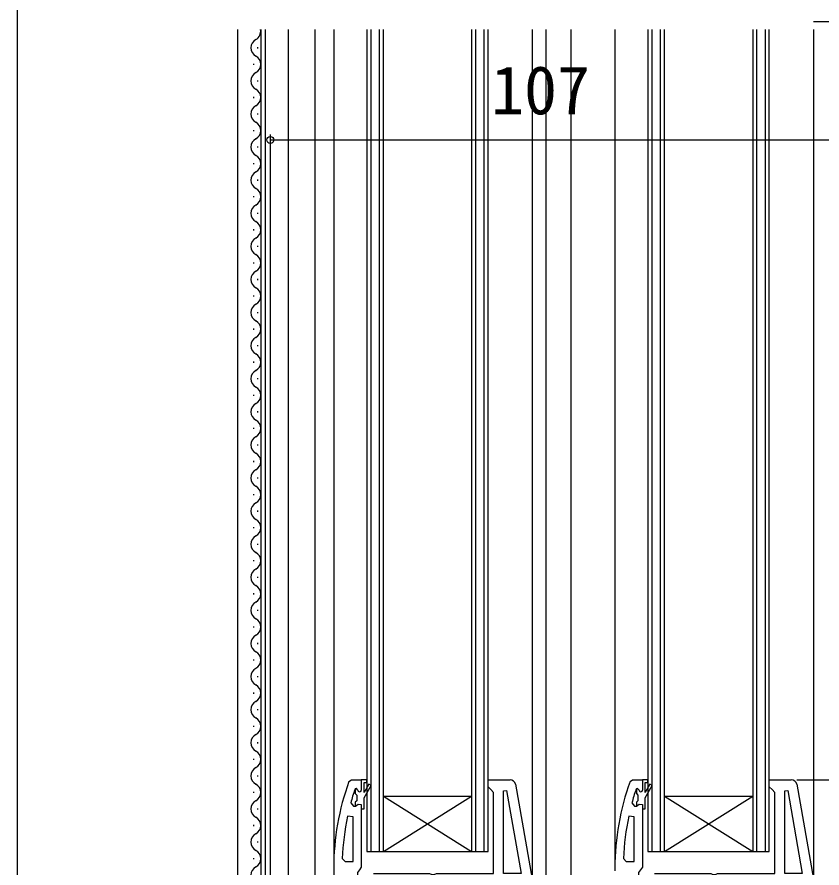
# Model space of a CAD drawing. Units: millimetres, scale not verified. Extents: x -525 to 525, y -783 to 779.
# Drawn here: x -425 to -279, y -3.3 to 151 of the extents above; entities that cross this region are included whole.
import ezdxf
from ezdxf.enums import TextEntityAlignment as Align

# ---------------------------------------------------------------- set-up
doc = ezdxf.new("R2010")
doc.units = ezdxf.units.MM
doc.header["$LTSCALE"] = 4
for name, color, linetype in [('0-2_YKK_11', 7, 'Continuous'), ('0-4_YKK_12', 2, 'Continuous'), ('0-7_YKK_D', 6, 'Continuous')]:
    doc.layers.add(name, color=color, linetype=linetype)
doc.styles.add('ＭＳ ゴシック', font='')
doc.styles.get('ＭＳ ゴシック').set_extended_font_data('MS Gothic')

msp = doc.modelspace()

# ---------------------------------------------------------------- linework, layer by layer
at = {"layer": '0-2_YKK_11'}
for points in [[(-364.798, 12.341), (-364.328, 12.671), (-362.55, 12.671), (-362.55, 10.771)], [(-363.15, 10.771), (-363.45, 11.071), (-363.457, 11.071), (-363.65, 11.001), (-363.65, 10.165), (-363.387, 9.867), (-363.387, 8.875), (-363.65, 8.577), (-363.65, 7.871), (-363.624, 7.871), (-363.14, 8.246), (-362.55, 8.171), (-362.55, 7.371), (-362.05, 7.371), (-362.05, 9.371), (-360.765, 11.596), (-361.198, 11.846), (-362.05, 10.371), (-362.05, 12.171), (-361.55, 12.171), (-361.55, 12.671), (-362.55, 12.671), (-362.55, 10.771)], [(-360.35, -4.329), (-350.175, -4.329), (-349.784, -4.516), (-349.316, -4.516), (-348.926, -4.329), (-338.55, -4.329), (-338.55, 10.371), (-339.05, 10.871), (-339.55, 11.371), (-339.55, 12.671), (-335.563, 12.671)], [(-313.798, 12.341), (-313.328, 12.671), (-311.55, 12.671), (-311.55, 10.771)], [(-312.15, 10.771), (-312.45, 11.071), (-312.457, 11.071), (-312.65, 11.001), (-312.65, 10.165), (-312.387, 9.867), (-312.387, 8.875), (-312.65, 8.577), (-312.65, 7.871), (-312.624, 7.871), (-312.14, 8.246), (-311.55, 8.171), (-311.55, 7.371), (-311.05, 7.371), (-311.05, 9.371), (-309.765, 11.596), (-310.198, 11.846), (-311.05, 10.371), (-311.05, 12.171), (-310.55, 12.171), (-310.55, 12.671), (-311.55, 12.671), (-311.55, 10.771)], [(-309.35, -4.329), (-299.175, -4.329), (-298.784, -4.516), (-298.316, -4.516), (-297.926, -4.329), (-287.55, -4.329), (-287.55, 10.371), (-288.05, 10.871), (-288.55, 11.371), (-288.55, 12.671), (-284.563, 12.671)], [(-363.15, 10.771), (-363.45, 11.071), (-363.457, 11.071), (-363.65, 11.001), (-363.742, 10.867)], [(-334.578, 11.845), (-331.55, -5.329), (-331.55, -62.329)], [(-312.15, 10.771), (-312.45, 11.071), (-312.457, 11.071), (-312.65, 11.001), (-312.742, 10.867)], [(-283.578, 11.845), (-280.55, -5.329), (-280.55, -62.329)], [(-364.462, 8.504), (-363.979, 7.871), (-363.624, 7.871), (-363.14, 8.246), (-362.55, 8.171), (-362.55, 7.371)], [(-313.462, 8.504), (-312.979, 7.871), (-312.624, 7.871), (-312.14, 8.246), (-311.55, 8.171), (-311.55, 7.371)], [(-362.55, 7.371), (-362.55, -3.175), (-362.9, -3.652), (-363.25, -4.129), (-363.25, -6.829), (-361.456, -9.132), (-361.054, -9.329), (-360.55, -9.829), (-360.55, -10.829), (-362.026, -10.829), (-365.137, -6.847)], [(-311.55, 7.371), (-311.55, -3.175), (-311.9, -3.652), (-312.25, -4.129), (-312.25, -6.829), (-310.456, -9.132), (-310.054, -9.329), (-309.55, -9.829), (-309.55, -10.829), (-311.026, -10.829), (-314.137, -6.847)], [(-364.05, -2.129), (-364.05, 5.942), (-365.039, 6.045)], [(-313.05, -2.129), (-313.05, 5.942), (-314.039, 6.045)], [(-366.004, -1.606), (-365.504, -2.129), (-364.05, -2.129)], [(-315.004, -1.606), (-314.504, -2.129), (-313.05, -2.129)]]:
    msp.add_lwpolyline(points, dxfattribs=at)
for points in [[(-336.202, 10.69), (-333.554, -4.329), (-336.75, -4.329), (-336.75, 10.642)], [(-285.202, 10.69), (-282.554, -4.329), (-285.75, -4.329), (-285.75, 10.642)]]:
    msp.add_lwpolyline(points, close=True, dxfattribs=at)
for centre, radius, start, end in [((-335.563, 11.671), 1, 9.99998, 89.99996), ((-284.563, 11.671), 1, 9.99998, 89.99996), ((-321.55, -3.329), 46, 160.08295, 180), ((-321.549, -3.279), 44.5, 161.46617, 164.64706), ((-270.55, -3.329), 46, 160.08295, 180), ((-270.549, -3.279), 44.5, 161.46617, 164.64706), ((-362.85, 10.771), 0.3, 179.99999, 0.00001), ((-362.85, 10.771), 0.3, 179.99999, 0.00001), ((-311.85, 10.771), 0.3, 179.99999, 0.00001), ((-311.85, 10.771), 0.3, 179.99999, 0.00001), ((-318.637, -3.692), 47.413, 168.14921, 177.47845), ((-267.637, -3.692), 47.413, 168.14921, 177.47845)]:
    msp.add_arc(centre, radius, start, end, dxfattribs=at)
at = {"layer": '0-4_YKK_12'}
for p, q in [((-280.555, 150.171), (-257.05, 150.171)), ((-385, 148.671), (-385, -63.327)), ((-380.8, 148.671), (-380.8, -18.327)), ((-380, 148.671), (-380, -18.327)), ((-375.8, 148.671), (-375.8, -18.327)), ((-371, 148.671), (-371, -63.327)), ((-367.55, 148.671), (-367.55, -6.829)), ((-360.85, 148.671), (-360.85, -0.329)), ((-359.25, -0.329), (-359.25, 148.671)), ((-341.85, 148.671), (-341.85, -0.329)), ((-340.25, -0.329), (-340.25, 148.671)), ((-331.55, 148.671), (-331.55, -7.355)), ((-329.05, 148.671), (-329.05, -63.329)), ((-324.55, 148.671), (-324.55, -63.329)), ((-316.554, 148.671), (-316.554, -3.829)), ((-309.85, 148.671), (-309.85, -0.329)), ((-308.25, -0.329), (-308.25, 148.671)), ((-290.85, 148.671), (-290.85, -0.329)), ((-289.25, -0.329), (-289.25, 148.671)), ((-280.554, 148.671), (-280.556, -5.293)), ((-381.3, 145.268), (-381.3, 145.468)), ((-382.06, 142.268), (-382.06, 142.468)), ((-381.3, 139.268), (-381.3, 139.468)), ((-382.06, 136.268), (-382.06, 136.468)), ((-381.3, 133.268), (-381.3, 133.468)), ((-382.06, 130.268), (-382.06, 130.468)), ((-381.3, 127.268), (-381.3, 127.468)), ((-382.06, 124.268), (-382.06, 124.468)), ((-381.3, 121.268), (-381.3, 121.468)), ((-382.06, 118.268), (-382.06, 118.468)), ((-381.3, 115.268), (-381.3, 115.468)), ((-382.06, 112.268), (-382.06, 112.468)), ((-381.3, 109.268), (-381.3, 109.468)), ((-382.06, 106.268), (-382.06, 106.468)), ((-381.3, 103.268), (-381.3, 103.468)), ((-382.06, 100.268), (-382.06, 100.468)), ((-381.3, 97.268), (-381.3, 97.468)), ((-382.06, 94.268), (-382.06, 94.468)), ((-381.3, 91.268), (-381.3, 91.468)), ((-382.06, 88.268), (-382.06, 88.468)), ((-381.3, 85.268), (-381.3, 85.468)), ((-382.06, 82.268), (-382.06, 82.468)), ((-381.3, 79.268), (-381.3, 79.468)), ((-382.06, 76.268), (-382.06, 76.468)), ((-381.3, 73.268), (-381.3, 73.468)), ((-382.06, 70.268), (-382.06, 70.468)), ((-381.3, 67.268), (-381.3, 67.468)), ((-382.06, 64.268), (-382.06, 64.468)), ((-381.3, 61.268), (-381.3, 61.468)), ((-382.06, 58.268), (-382.06, 58.468)), ((-381.3, 55.268), (-381.3, 55.468)), ((-382.06, 52.268), (-382.06, 52.468)), ((-381.3, 49.268), (-381.3, 49.468)), ((-382.06, 46.268), (-382.06, 46.468)), ((-381.3, 43.268), (-381.3, 43.468)), ((-382.06, 40.268), (-382.06, 40.468)), ((-381.3, 37.268), (-381.3, 37.468)), ((-382.06, 34.268), (-382.06, 34.468)), ((-381.3, 31.268), (-381.3, 31.468)), ((-382.06, 28.268), (-382.06, 28.468)), ((-381.3, 25.268), (-381.3, 25.468)), ((-382.06, 22.268), (-382.06, 22.468)), ((-381.3, 19.268), (-381.3, 19.468)), ((-382.06, 16.268), (-382.06, 16.468)), ((-381.3, 13.268), (-381.3, 13.468)), ((-382.06, 10.268), (-382.06, 10.468)), ((-358.55, 9.671), (-342.55, 9.671)), ((-358.55, 9.671), (-342.55, -0.329)), ((-358.55, -0.329), (-342.55, 9.671)), ((-307.55, 9.671), (-291.55, 9.671)), ((-307.55, 9.671), (-291.55, -0.329)), ((-307.55, -0.329), (-291.55, 9.671)), ((-381.3, 7.268), (-381.3, 7.468)), ((-382.06, 4.268), (-382.06, 4.468)), ((-381.3, 1.268), (-381.3, 1.468)), ((-382.06, -1.732), (-382.06, -1.532)), ((-358.55, -0.329), (-342.55, -0.329)), ((-307.55, -0.329), (-291.55, -0.329))]:
    msp.add_line(p, q, dxfattribs=at)
for points in [[(-361.55, 148.671), (-361.55, -0.329), (-358.55, -0.329), (-358.55, 148.671)], [(-342.55, 148.671), (-342.55, -0.329), (-339.55, -0.329), (-339.55, 148.671)], [(-310.55, 148.671), (-310.55, -0.329), (-307.55, -0.329), (-307.55, 148.671)], [(-291.55, 148.671), (-291.55, -0.329), (-288.55, -0.329), (-288.55, 148.671)]]:
    msp.add_lwpolyline(points, dxfattribs=at)
for centre, start, end in [((-382.518, 148.368), 299.20254, 10.15499), ((-380.842, 145.368), 119.20254, 240.79746), ((-382.518, 142.368), 299.20254, 60.79746), ((-380.842, 139.368), 119.20254, 240.79746), ((-382.518, 136.368), 299.20254, 60.79746), ((-380.842, 133.368), 119.20254, 240.79746), ((-382.518, 130.368), 299.20254, 60.79746), ((-380.842, 127.368), 119.20254, 240.79746), ((-382.518, 124.368), 299.20254, 60.79746), ((-380.842, 121.368), 119.20254, 240.79746), ((-382.518, 118.368), 299.20254, 60.79746), ((-380.842, 115.368), 119.20254, 240.79746), ((-382.518, 112.368), 299.20254, 60.79746), ((-380.842, 109.368), 119.20254, 240.79746), ((-382.518, 106.368), 299.20254, 60.79746), ((-380.842, 103.368), 119.20254, 240.79746), ((-382.518, 100.368), 299.20254, 60.79746), ((-380.842, 97.368), 119.20254, 240.79746), ((-382.518, 94.368), 299.20254, 60.79746), ((-380.842, 91.368), 119.20254, 240.79746), ((-382.518, 88.368), 299.20254, 60.79746), ((-380.842, 85.368), 119.20254, 240.79746), ((-382.518, 82.368), 299.20254, 60.79746), ((-380.842, 79.368), 119.20254, 240.79746), ((-382.518, 76.368), 299.20254, 60.79746), ((-380.842, 73.368), 119.20254, 240.79746), ((-382.518, 70.368), 299.20254, 60.79746), ((-380.842, 67.368), 119.20254, 240.79746), ((-382.518, 64.368), 299.20254, 60.79746), ((-380.842, 61.368), 119.20254, 240.79746), ((-382.518, 58.368), 299.20254, 60.79746), ((-380.842, 55.368), 119.20254, 240.79746), ((-382.518, 52.368), 299.20254, 60.79746), ((-380.842, 49.368), 119.20254, 240.79746), ((-382.518, 46.368), 299.20254, 60.79746), ((-380.842, 43.368), 119.20254, 240.79746), ((-382.518, 40.368), 299.20254, 60.79746), ((-380.842, 37.368), 119.20254, 240.79746), ((-382.518, 34.368), 299.20254, 60.79746), ((-380.842, 31.368), 119.20254, 240.79746), ((-382.518, 28.368), 299.20254, 60.79746), ((-380.842, 25.368), 119.20254, 240.79746), ((-382.518, 22.368), 299.20254, 60.79746), ((-380.842, 19.368), 119.20254, 240.79746), ((-382.518, 16.368), 299.20254, 60.79746), ((-380.842, 13.368), 119.20254, 240.79746), ((-382.518, 10.368), 299.20254, 60.79746), ((-380.842, 7.368), 119.20254, 240.79746), ((-382.518, 4.368), 299.20254, 60.79746), ((-380.842, 1.368), 119.20254, 240.79746), ((-382.518, -1.632), 299.20254, 60.79746), ((-380.842, -4.632), 119.20254, 240.79746)]:
    msp.add_arc(centre, 1.718, start, end, dxfattribs=at)
at = {"layer": '0-7_YKK_D'}
for p, q in [((-425, 362.671), (-425, -63.329)), ((-379.05, -56.379), (-379.05, 129.671)), ((-379.05, 128.671), (-272.05, 128.671)), ((-283.563, 12.671), (-133.05, 12.671))]:
    msp.add_line(p, q, dxfattribs=at)
msp.add_circle((-379.05, 128.671), 0.637, dxfattribs=at)

# ---------------------------------------------------------------- texts
at = {"layer": '0-7_YKK_D', "style": 'ＭＳ ゴシック'}
msp.add_text('107', height=8.798, dxfattribs=at).set_placement((-339.016, 130.671), align=Align.BOTTOM_LEFT)

doc.saveas('drawing.dxf')
